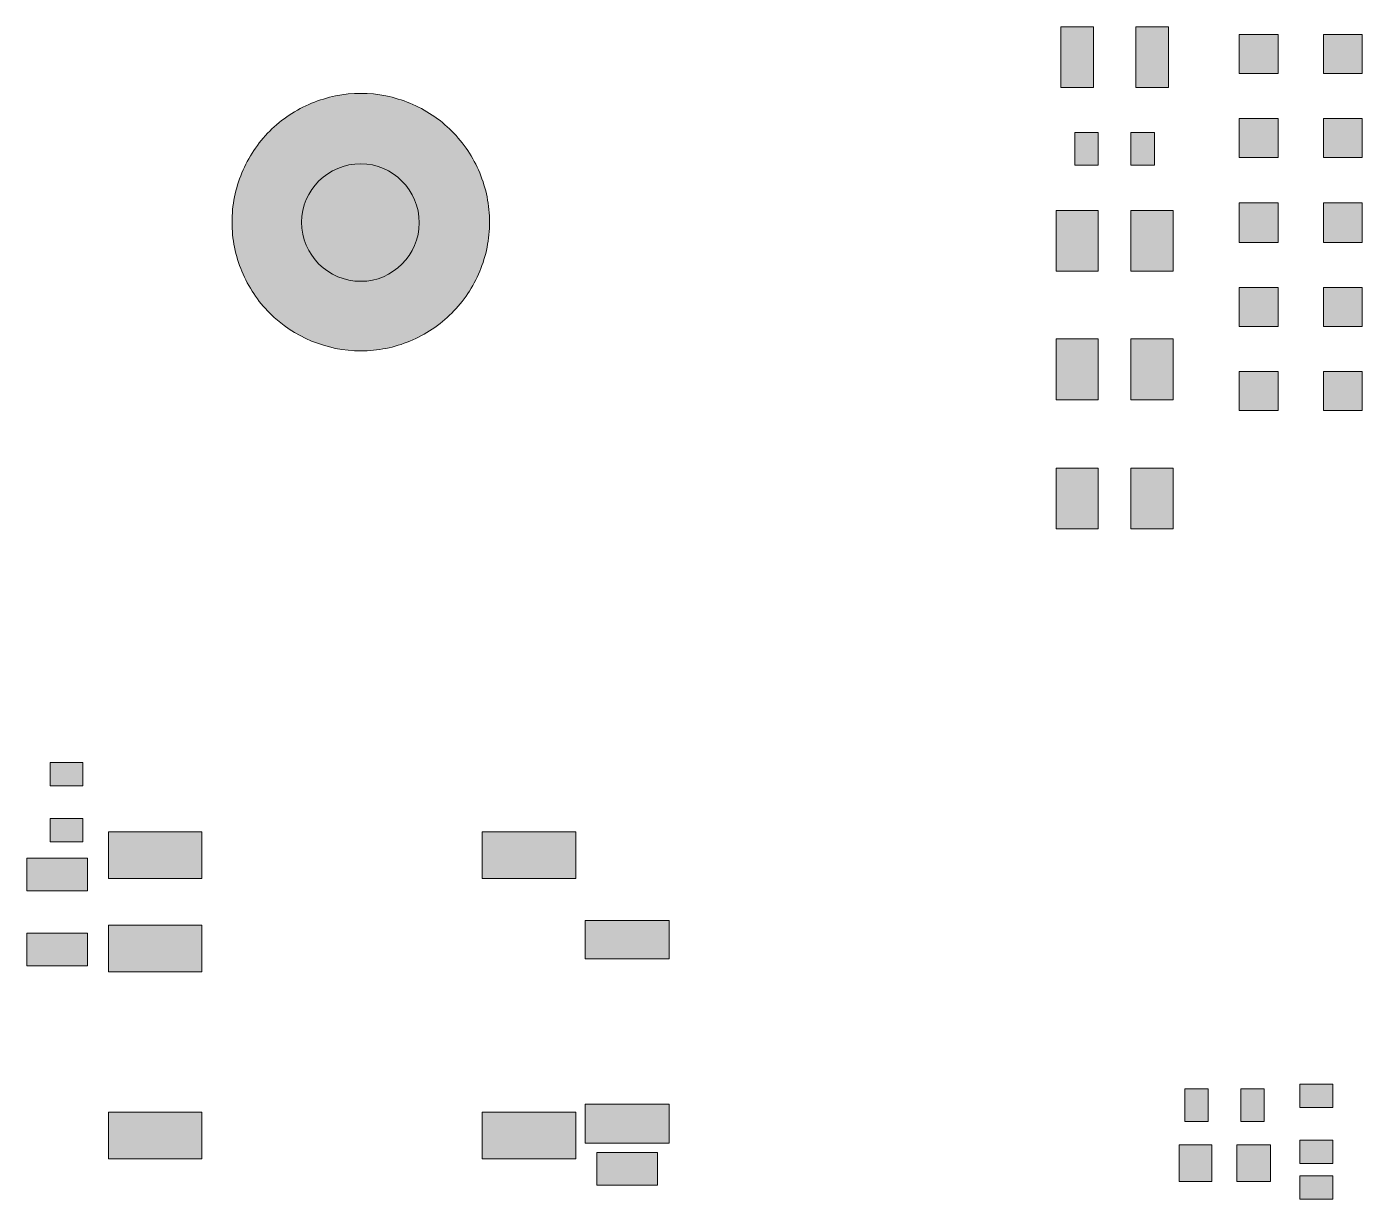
# Model space of a CAD drawing. Extents: x 146 to 361, y 242 to 614.
# Drawn here: x 145.7 to 248.6, y 348.5 to 438.9 of the extents above; entities that cross this region are included whole.
import ezdxf

# ---------------------------------------------------------------- set-up
doc = ezdxf.new("R2010")
doc.units = 0
doc.header["$MEASUREMENT"] = 0
doc.layers.add('Ebene 1', color=7, linetype='Continuous')

msp = doc.modelspace()

# ---------------------------------------------------------------- hatches: boundary and pattern name
at = {"layer": 'Ebene 1', "true_color": 0xffffff}
h = msp.add_hatch(color=7, dxfattribs=at)
h.dxf.hatch_style = 2
h.paths.add_polyline_path([(225.42, 434.21), (227.94, 434.21), (227.94, 438.89), (225.42, 438.89)])
h = msp.add_hatch(color=7, dxfattribs=at)
h.dxf.hatch_style = 2
h.paths.add_polyline_path([(231.18, 434.21), (233.7, 434.21), (233.7, 438.89), (231.18, 438.89)])
h = msp.add_hatch(color=7, dxfattribs=at)
h.dxf.hatch_style = 2
h.paths.add_polyline_path([(239.16, 435.29), (242.16, 435.29), (242.16, 438.29), (239.16, 438.29)])
h = msp.add_hatch(color=7, dxfattribs=at)
h.dxf.hatch_style = 2
h.paths.add_polyline_path([(245.64, 435.29), (248.64, 435.29), (248.64, 438.29), (245.64, 438.29)])
h = msp.add_hatch(color=7, dxfattribs=at)
h.dxf.hatch_style = 2
edge = h.paths.add_edge_path()
edge.add_spline(control_points=[(171.48, 413.91), (168.87, 413.91), (166.31, 414.97), (164.46, 416.82), (164.01, 417.27), (163.59, 417.78), (163.23, 418.32), (162.87, 418.86), (162.57, 419.44), (162.32, 420.04), (162.07, 420.64), (161.88, 421.26), (161.75, 421.89), (161.62, 422.53), (161.56, 423.18), (161.56, 423.83), (161.56, 424.48), (161.62, 425.13), (161.75, 425.77), (161.88, 426.4), (162.07, 427.03), (162.32, 427.63), (162.57, 428.22), (162.87, 428.8), (163.23, 429.34), (163.59, 429.88), (164.01, 430.39), (164.46, 430.85), (164.92, 431.3), (165.43, 431.72), (165.97, 432.08), (166.51, 432.44), (167.09, 432.74), (167.69, 432.99), (168.28, 433.24), (168.91, 433.43), (169.54, 433.56), (170.82, 433.82), (172.14, 433.82), (173.42, 433.56), (174.05, 433.43), (174.68, 433.24), (175.27, 432.99), (175.87, 432.74), (176.45, 432.44), (176.99, 432.08), (177.53, 431.72), (178.04, 431.3), (178.49, 430.85), (178.95, 430.39), (179.37, 429.88), (179.73, 429.34), (180.09, 428.8), (180.39, 428.22), (180.64, 427.63), (180.89, 427.03), (181.08, 426.4), (181.21, 425.77), (181.33, 425.13), (181.4, 424.48), (181.4, 423.83), (181.4, 423.18), (181.33, 422.53), (181.21, 421.89), (181.08, 421.26), (180.89, 420.64), (180.64, 420.04), (180.39, 419.44), (180.09, 418.86), (179.73, 418.32), (179.37, 417.78), (178.95, 417.27), (178.49, 416.82), (178.04, 416.36), (177.53, 415.94), (176.99, 415.58), (176.45, 415.23), (175.87, 414.92), (175.27, 414.67), (174.68, 414.42), (174.05, 414.23), (173.42, 414.1), (172.78, 413.98), (172.13, 413.91), (171.48, 413.91)], knot_values=[0, 0, 0, 0, 1, 1, 1, 2, 2, 2, 3, 3, 3, 4, 4, 4, 5, 5, 5, 6, 6, 6, 7, 7, 7, 8, 8, 8, 9, 9, 9, 10, 10, 10, 11, 11, 11, 12, 12, 12, 13, 13, 13, 14, 14, 14, 15, 15, 15, 16, 16, 16, 17, 17, 17, 18, 18, 18, 19, 19, 19, 20, 20, 20, 21, 21, 21, 22, 22, 22, 23, 23, 23, 24, 24, 24, 25, 25, 25, 26, 26, 26, 27, 27, 27, 28, 28, 28, 28], degree=3, periodic=1)
h = msp.add_hatch(color=7, dxfattribs=at)
h.dxf.hatch_style = 2
h.paths.add_polyline_path([(239.16, 428.81), (242.16, 428.81), (242.16, 431.81), (239.16, 431.81)])
h = msp.add_hatch(color=7, dxfattribs=at)
h.dxf.hatch_style = 2
h.paths.add_polyline_path([(245.64, 428.81), (248.64, 428.81), (248.64, 431.81), (245.64, 431.81)])
h = msp.add_hatch(color=7, dxfattribs=at)
h.dxf.hatch_style = 2
h.paths.add_polyline_path([(226.5, 428.21), (228.3, 428.21), (228.3, 430.73), (226.5, 430.73)])
h = msp.add_hatch(color=7, dxfattribs=at)
h.dxf.hatch_style = 2
h.paths.add_polyline_path([(230.82, 428.21), (232.62, 428.21), (232.62, 430.73), (230.82, 430.73)])
h = msp.add_hatch(color=7, dxfattribs=at)
h.dxf.hatch_style = 2
h.paths.add_polyline_path([(239.16, 422.27), (242.16, 422.27), (242.16, 425.33), (239.16, 425.33)])
h = msp.add_hatch(color=7, dxfattribs=at)
h.dxf.hatch_style = 2
h.paths.add_polyline_path([(245.64, 422.27), (248.64, 422.27), (248.64, 425.33), (245.64, 425.33)])
h = msp.add_hatch(color=7, dxfattribs=at)
h.dxf.hatch_style = 2
h.paths.add_polyline_path([(225.06, 420.05), (228.3, 420.05), (228.3, 424.73), (225.06, 424.73)])
h = msp.add_hatch(color=7, dxfattribs=at)
h.dxf.hatch_style = 2
h.paths.add_polyline_path([(230.82, 420.05), (234.06, 420.05), (234.06, 424.73), (230.82, 424.73)])
h = msp.add_hatch(color=7, dxfattribs=at)
h.dxf.hatch_style = 2
h.paths.add_polyline_path([(239.16, 415.79), (242.16, 415.79), (242.16, 418.79), (239.16, 418.79)])
h = msp.add_hatch(color=7, dxfattribs=at)
h.dxf.hatch_style = 2
h.paths.add_polyline_path([(245.64, 415.79), (248.64, 415.79), (248.64, 418.79), (245.64, 418.79)])
h = msp.add_hatch(color=7, dxfattribs=at)
h.dxf.hatch_style = 2
h.paths.add_polyline_path([(225.06, 410.15), (228.3, 410.15), (228.3, 414.83), (225.06, 414.83)])
h = msp.add_hatch(color=7, dxfattribs=at)
h.dxf.hatch_style = 2
h.paths.add_polyline_path([(230.82, 410.15), (234.06, 410.15), (234.06, 414.83), (230.82, 414.83)])
h = msp.add_hatch(color=7, dxfattribs=at)
h.dxf.hatch_style = 2
h.paths.add_polyline_path([(239.16, 409.31), (242.16, 409.31), (242.16, 412.31), (239.16, 412.31)])
h = msp.add_hatch(color=7, dxfattribs=at)
h.dxf.hatch_style = 2
h.paths.add_polyline_path([(245.64, 409.31), (248.64, 409.31), (248.64, 412.31), (245.64, 412.31)])
h = msp.add_hatch(color=7, dxfattribs=at)
h.dxf.hatch_style = 2
h.paths.add_polyline_path([(225.06, 400.19), (228.3, 400.19), (228.3, 404.87), (225.06, 404.87)])
h = msp.add_hatch(color=7, dxfattribs=at)
h.dxf.hatch_style = 2
h.paths.add_polyline_path([(230.82, 400.19), (234.06, 400.19), (234.06, 404.87), (230.82, 404.87)])
h = msp.add_hatch(color=7, dxfattribs=at)
h.dxf.hatch_style = 2
h.paths.add_polyline_path([(147.54, 380.39), (150.06, 380.39), (150.06, 382.19), (147.54, 382.19)])
h = msp.add_hatch(color=7, dxfattribs=at)
h.dxf.hatch_style = 2
h.paths.add_polyline_path([(147.54, 376.07), (150.06, 376.07), (150.06, 377.87), (147.54, 377.87)])
h = msp.add_hatch(color=7, dxfattribs=at)
h.dxf.hatch_style = 2
h.paths.add_polyline_path([(152.04, 373.25), (159.24, 373.25), (159.24, 376.85), (152.04, 376.85)])
h = msp.add_hatch(color=7, dxfattribs=at)
h.dxf.hatch_style = 2
h.paths.add_polyline_path([(180.84, 373.25), (188.04, 373.25), (188.04, 376.85), (180.84, 376.85)])
h = msp.add_hatch(color=7, dxfattribs=at)
h.dxf.hatch_style = 2
h.paths.add_polyline_path([(145.74, 372.29), (150.42, 372.29), (150.42, 374.81), (145.74, 374.81)])
h = msp.add_hatch(color=7, dxfattribs=at)
h.dxf.hatch_style = 2
h.paths.add_polyline_path([(152.04, 366.05), (159.24, 366.05), (159.24, 369.65), (152.04, 369.65)])
h = msp.add_hatch(color=7, dxfattribs=at)
h.dxf.hatch_style = 2
h.paths.add_polyline_path([(188.76, 367.07), (195.24, 367.07), (195.24, 370.01), (188.76, 370.01)])
h = msp.add_hatch(color=7, dxfattribs=at)
h.dxf.hatch_style = 2
h.paths.add_polyline_path([(145.74, 366.53), (150.42, 366.53), (150.42, 369.05), (145.74, 369.05)])
h = msp.add_hatch(color=7, dxfattribs=at)
h.dxf.hatch_style = 2
h.paths.add_polyline_path([(243.84, 355.61), (246.36, 355.61), (246.36, 357.41), (243.84, 357.41)])
h = msp.add_hatch(color=7, dxfattribs=at)
h.dxf.hatch_style = 2
h.paths.add_polyline_path([(234.96, 354.53), (236.76, 354.53), (236.76, 357.05), (234.96, 357.05)])
h = msp.add_hatch(color=7, dxfattribs=at)
h.dxf.hatch_style = 2
h.paths.add_polyline_path([(239.28, 354.53), (241.08, 354.53), (241.08, 357.05), (239.28, 357.05)])
h = msp.add_hatch(color=7, dxfattribs=at)
h.dxf.hatch_style = 2
h.paths.add_polyline_path([(152.04, 351.65), (159.24, 351.65), (159.24, 355.25), (152.04, 355.25)])
h = msp.add_hatch(color=7, dxfattribs=at)
h.dxf.hatch_style = 2
h.paths.add_polyline_path([(180.84, 351.65), (188.04, 351.65), (188.04, 355.25), (180.84, 355.25)])
h = msp.add_hatch(color=7, dxfattribs=at)
h.dxf.hatch_style = 2
h.paths.add_polyline_path([(188.76, 352.85), (195.24, 352.85), (195.24, 355.85), (188.76, 355.85)])
h = msp.add_hatch(color=7, dxfattribs=at)
h.dxf.hatch_style = 2
h.paths.add_polyline_path([(243.84, 351.29), (246.36, 351.29), (246.36, 353.09), (243.84, 353.09)])
h = msp.add_hatch(color=7, dxfattribs=at)
h.dxf.hatch_style = 2
h.paths.add_polyline_path([(189.66, 349.61), (194.34, 349.61), (194.34, 352.13), (189.66, 352.13)])
h = msp.add_hatch(color=7, dxfattribs=at)
h.dxf.hatch_style = 2
h.paths.add_polyline_path([(234.54, 349.91), (237.06, 349.91), (237.06, 352.73), (234.54, 352.73)])
h = msp.add_hatch(color=7, dxfattribs=at)
h.dxf.hatch_style = 2
h.paths.add_polyline_path([(238.98, 349.91), (241.56, 349.91), (241.56, 352.73), (238.98, 352.73)])
h = msp.add_hatch(color=7, dxfattribs=at)
h.dxf.hatch_style = 2
h.paths.add_polyline_path([(243.84, 348.53), (246.36, 348.53), (246.36, 350.33), (243.84, 350.33)])

# ---------------------------------------------------------------- linework, layer by layer
at = {"layer": 'Ebene 1', "lineweight": 0}
for points in [[(225.42, 434.21), (227.94, 434.21), (227.94, 438.89), (225.42, 438.89), (225.42, 434.21)], [(231.18, 434.21), (233.7, 434.21), (233.7, 438.89), (231.18, 438.89), (231.18, 434.21)], [(239.16, 435.29), (242.16, 435.29), (242.16, 438.29), (239.16, 438.29), (239.16, 435.29)], [(245.64, 435.29), (248.64, 435.29), (248.64, 438.29), (245.64, 438.29), (245.64, 435.29)], [(239.16, 428.81), (242.16, 428.81), (242.16, 431.81), (239.16, 431.81), (239.16, 428.81)], [(245.64, 428.81), (248.64, 428.81), (248.64, 431.81), (245.64, 431.81), (245.64, 428.81)], [(226.5, 428.21), (228.3, 428.21), (228.3, 430.73), (226.5, 430.73), (226.5, 428.21)], [(230.82, 428.21), (232.62, 428.21), (232.62, 430.73), (230.82, 430.73), (230.82, 428.21)], [(239.16, 422.27), (242.16, 422.27), (242.16, 425.33), (239.16, 425.33), (239.16, 422.27)], [(245.64, 422.27), (248.64, 422.27), (248.64, 425.33), (245.64, 425.33), (245.64, 422.27)], [(225.06, 420.05), (228.3, 420.05), (228.3, 424.73), (225.06, 424.73), (225.06, 420.05)], [(230.82, 420.05), (234.06, 420.05), (234.06, 424.73), (230.82, 424.73), (230.82, 420.05)], [(239.16, 415.79), (242.16, 415.79), (242.16, 418.79), (239.16, 418.79), (239.16, 415.79)], [(245.64, 415.79), (248.64, 415.79), (248.64, 418.79), (245.64, 418.79), (245.64, 415.79)], [(225.06, 410.15), (228.3, 410.15), (228.3, 414.83), (225.06, 414.83), (225.06, 410.15)], [(230.82, 410.15), (234.06, 410.15), (234.06, 414.83), (230.82, 414.83), (230.82, 410.15)], [(239.16, 409.31), (242.16, 409.31), (242.16, 412.31), (239.16, 412.31), (239.16, 409.31)], [(245.64, 409.31), (248.64, 409.31), (248.64, 412.31), (245.64, 412.31), (245.64, 409.31)], [(225.06, 400.19), (228.3, 400.19), (228.3, 404.87), (225.06, 404.87), (225.06, 400.19)], [(230.82, 400.19), (234.06, 400.19), (234.06, 404.87), (230.82, 404.87), (230.82, 400.19)], [(147.54, 380.39), (150.06, 380.39), (150.06, 382.19), (147.54, 382.19), (147.54, 380.39)], [(147.54, 376.07), (150.06, 376.07), (150.06, 377.87), (147.54, 377.87), (147.54, 376.07)], [(152.04, 373.25), (159.24, 373.25), (159.24, 376.85), (152.04, 376.85), (152.04, 373.25)], [(180.84, 373.25), (188.04, 373.25), (188.04, 376.85), (180.84, 376.85), (180.84, 373.25)], [(145.74, 372.29), (150.42, 372.29), (150.42, 374.81), (145.74, 374.81), (145.74, 372.29)], [(152.04, 366.05), (159.24, 366.05), (159.24, 369.65), (152.04, 369.65), (152.04, 366.05)], [(188.76, 367.07), (195.24, 367.07), (195.24, 370.01), (188.76, 370.01), (188.76, 367.07)], [(145.74, 366.53), (150.42, 366.53), (150.42, 369.05), (145.74, 369.05), (145.74, 366.53)], [(243.84, 355.61), (246.36, 355.61), (246.36, 357.41), (243.84, 357.41), (243.84, 355.61)], [(234.96, 354.53), (236.76, 354.53), (236.76, 357.05), (234.96, 357.05), (234.96, 354.53)], [(239.28, 354.53), (241.08, 354.53), (241.08, 357.05), (239.28, 357.05), (239.28, 354.53)], [(152.04, 351.65), (159.24, 351.65), (159.24, 355.25), (152.04, 355.25), (152.04, 351.65)], [(180.84, 351.65), (188.04, 351.65), (188.04, 355.25), (180.84, 355.25), (180.84, 351.65)], [(188.76, 352.85), (195.24, 352.85), (195.24, 355.85), (188.76, 355.85), (188.76, 352.85)], [(243.84, 351.29), (246.36, 351.29), (246.36, 353.09), (243.84, 353.09), (243.84, 351.29)], [(189.66, 349.61), (194.34, 349.61), (194.34, 352.13), (189.66, 352.13), (189.66, 349.61)], [(234.54, 349.91), (237.06, 349.91), (237.06, 352.73), (234.54, 352.73), (234.54, 349.91)], [(238.98, 349.91), (241.56, 349.91), (241.56, 352.73), (238.98, 352.73), (238.98, 349.91)], [(243.84, 348.53), (246.36, 348.53), (246.36, 350.33), (243.84, 350.33), (243.84, 348.53)]]:
    msp.add_lwpolyline(points, dxfattribs=at)
for points, knots in [([(171.48, 413.91), (168.87, 413.91), (166.31, 414.97), (164.46, 416.82), (164.01, 417.27), (163.59, 417.78), (163.23, 418.32), (162.87, 418.86), (162.57, 419.44), (162.32, 420.04), (162.07, 420.64), (161.88, 421.26), (161.75, 421.89), (161.62, 422.53), (161.56, 423.18), (161.56, 423.83), (161.56, 424.48), (161.62, 425.13), (161.75, 425.77), (161.88, 426.4), (162.07, 427.03), (162.32, 427.63), (162.57, 428.22), (162.87, 428.8), (163.23, 429.34), (163.59, 429.88), (164.01, 430.39), (164.46, 430.85), (164.92, 431.3), (165.43, 431.72), (165.97, 432.08), (166.51, 432.44), (167.09, 432.74), (167.69, 432.99), (168.28, 433.24), (168.91, 433.43), (169.54, 433.56), (170.82, 433.82), (172.14, 433.82), (173.42, 433.56), (174.05, 433.43), (174.68, 433.24), (175.27, 432.99), (175.87, 432.74), (176.45, 432.44), (176.99, 432.08), (177.53, 431.72), (178.04, 431.3), (178.49, 430.85), (178.95, 430.39), (179.37, 429.88), (179.73, 429.34), (180.09, 428.8), (180.39, 428.22), (180.64, 427.63), (180.89, 427.03), (181.08, 426.4), (181.21, 425.77), (181.33, 425.13), (181.4, 424.48), (181.4, 423.83), (181.4, 423.18), (181.33, 422.53), (181.21, 421.89), (181.08, 421.26), (180.89, 420.64), (180.64, 420.04), (180.39, 419.44), (180.09, 418.86), (179.73, 418.32), (179.37, 417.78), (178.95, 417.27), (178.49, 416.82), (178.04, 416.36), (177.53, 415.94), (176.99, 415.58), (176.45, 415.23), (175.87, 414.92), (175.27, 414.67), (174.68, 414.42), (174.05, 414.23), (173.42, 414.1), (172.78, 413.98), (172.13, 413.91), (171.48, 413.91)], [0, 0, 0, 0, 1, 1, 1, 2, 2, 2, 3, 3, 3, 4, 4, 4, 5, 5, 5, 6, 6, 6, 7, 7, 7, 8, 8, 8, 9, 9, 9, 10, 10, 10, 11, 11, 11, 12, 12, 12, 13, 13, 13, 14, 14, 14, 15, 15, 15, 16, 16, 16, 17, 17, 17, 18, 18, 18, 19, 19, 19, 20, 20, 20, 21, 21, 21, 22, 22, 22, 23, 23, 23, 24, 24, 24, 25, 25, 25, 26, 26, 26, 27, 27, 27, 28, 28, 28, 28]), ([(171.48, 428.33), (173.94, 428.33), (175.98, 426.29), (175.98, 423.77), (175.98, 421.31), (173.94, 419.27), (171.48, 419.27), (168.96, 419.27), (166.92, 421.31), (166.92, 423.83), (166.92, 426.29), (168.96, 428.33), (171.48, 428.33)], [0, 0, 0, 0, 1, 1, 1, 2, 2, 2, 3, 3, 3, 4, 4, 4, 4])]:
    msp.add_open_spline(points, degree=3, knots=knots, dxfattribs=at)

doc.saveas('drawing.dxf')
